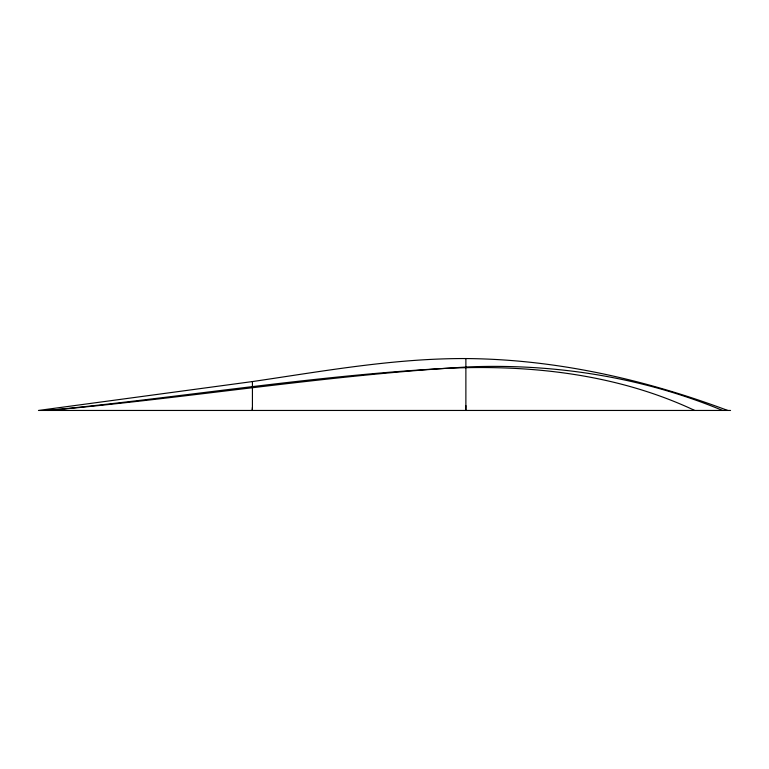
<?xml version="1.0" encoding="UTF-8"?>
<svg xmlns="http://www.w3.org/2000/svg" width="769" height="769" viewBox="0 0 769 769"><rect width="100%" height="100%" fill="white"/><g stroke="black" fill="none" stroke-linecap="round" stroke-linejoin="round"><path stroke-width="1.15" d="M727.734 410.454C644.076 379.184 555.449 359.229 465.879 358.556C394.084 358.287 323.22 371.187 252.434 381.568L252.424 410.454M252.434 407.301L252.136 410.454M465.879 410.454L465.879 358.575M465.879 405.638L465.706 410.454M252.434 381.568L38.45 410.454L730.55 410.454M47.438 410.454C178.495 397.842 308.677 376.272 440.195 368.659C526.592 363.958 615.681 373.263 694.734 410.454M48.274 410.454C188.809 398.006 328.344 374.859 469.253 366.871C555.583 363.535 642.624 377.281 722.581 410.454"/></g></svg>
